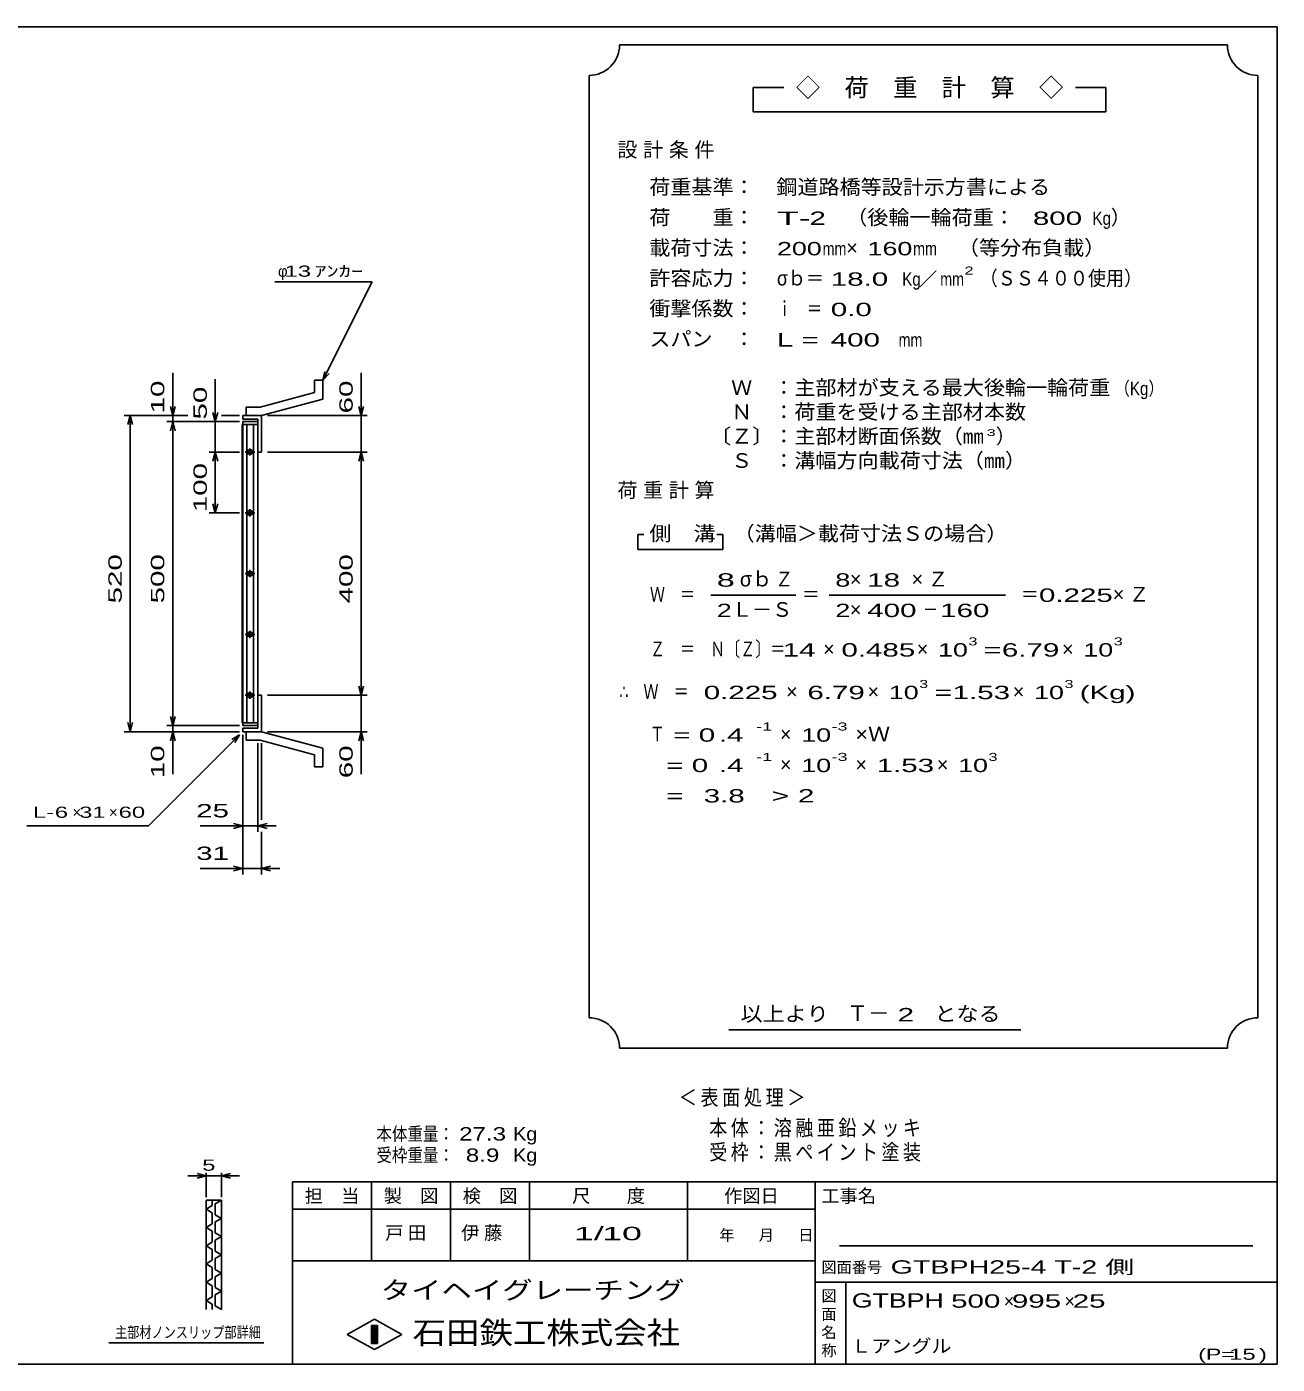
# Model space of a CAD drawing. Units: millimetres, scale not verified. Extents: x -1820 to 1736, y -1282 to 1048.
# Drawn here: x -321 to 1736, y -1152 to 1048 of the extents above; entities that cross this region are included whole.
import ezdxf
from ezdxf.enums import TextEntityAlignment as Align

# ---------------------------------------------------------------- set-up
doc = ezdxf.new("R2010")
doc.units = ezdxf.units.MM
doc.header["$LTSCALE"] = 10
for name, color, linetype, lineweight in [('0_2', 150, 'Continuous', 25), ('16', 3, 'Continuous', 25), ('19', 6, 'Continuous', 25), ('22', 4, 'Continuous', 25), ('24', 2, 'Continuous', 25), ('32', 4, 'Continuous', 25)]:
    doc.layers.add(name, color=color, linetype=linetype, lineweight=lineweight)
doc.styles.add('ベクトル', font='')
doc.styles.get('ベクトル').set_extended_font_data('ベクトル')

msp = doc.modelspace()

# ---------------------------------------------------------------- linework, layer by layer
at = {"layer": '0_2'}
for p, q in [((-1724, 1048.5), (1736, 1048.5)), ((1736, 1048.5), (1736, -1151.5)), ((1736, -851.5), (116, -851.5)), ((116, -851.5), (116, -1151.5)), ((246, -851.5), (246, -981.5)), ((376, -981.5), (376, -851.5)), ((506, -851.5), (506, -981.5)), ((766, -981.5), (766, -851.5)), ((976, -851.5), (976, -1151.5)), ((976, -896.5), (116, -896.5)), ((1696, -956.5), (1016, -956.5)), ((116, -981.5), (976, -981.5)), ((976, -1016.5), (1736, -1016.5)), ((1026, -1151.5), (1026, -1016.5)), ((206, -1102.5), (251, -1077.5)), ((251, -1077.5), (296, -1102.5)), ((246, -1087.5), (256, -1087.5)), ((246, -1117.5), (246, -1087.5)), ((246, -1087.5), (248, -1087.5)), ((248, -1087.5), (248, -1117.5)), ((250, -1117.5), (250, -1087.5)), ((250, -1087.5), (252, -1087.5)), ((252, -1087.5), (252, -1117.5)), ((254, -1117.5), (254, -1087.5)), ((254, -1087.5), (256, -1087.5)), ((256, -1087.5), (256, -1117.5)), ((256, -1087.5), (256, -1117.5)), ((251, -1127.5), (206, -1102.5)), ((256, -1117.5), (246, -1117.5)), ((248, -1117.5), (250, -1117.5)), ((296, -1102.5), (251, -1127.5)), ((252, -1117.5), (254, -1117.5)), ((1736, -1151.5), (-1724, -1151.5))]:
    msp.add_line(p, q, dxfattribs=at)
at = {"layer": '16'}
for p, q in [((59, 399), (34, 399)), ((34, 399), (34, 394.5)), ((59, 394.5), (59, 399)), ((33.3, -96.5), (33.3, 394.5)), ((33.3, 394.5), (34, 394.5)), ((34, 394.5), (59, 394.5)), ((34, 394.5), (34, -96.5)), ((59, 394.5), (34, 394.5)), ((41, 394.5), (41, -96.5)), ((52, -96.5), (52, 394.5)), ((59, -96.5), (59, 394.5)), ((48, 352), (44, 352)), ((46, 355), (46, 343)), ((38, 349), (54, 349)), ((44, 346), (48, 346)), ((38, 249), (54, 249)), ((48, 252), (44, 252)), ((44, 246), (48, 246)), ((46, 255), (46, 243)), ((46, 155), (46, 143)), ((38, 149), (54, 149)), ((48, 152), (44, 152)), ((44, 146), (48, 146)), ((38, 49), (54, 49)), ((48, 52), (44, 52)), ((44, 46), (48, 46)), ((46, 55), (46, 43)), ((38, -51), (54, -51)), ((48, -48), (44, -48)), ((44, -54), (48, -54)), ((46, -45), (46, -57)), ((34, -96.5), (33.3, -96.5)), ((34, -96.5), (59, -96.5)), ((34, -101), (34, -96.5)), ((34, -96.5), (59, -96.5)), ((59, -101), (34, -101)), ((59, -96.5), (59, -101))]:
    msp.add_line(p, q, dxfattribs=at)
for centre, radius, start, end in [((44, 349), 3, 90, 270), ((46, 349), 4, 46.6, 133.4), ((48, 349), 3, 270, 90), ((46, 349), 4, 226.6, 313.4), ((44, 249), 3, 90, 270), ((46, 249), 4, 46.6, 133.4), ((46, 249), 4, 226.6, 313.4), ((48, 249), 3, 270, 90), ((44, 149), 3, 90, 270), ((46, 149), 4, 46.6, 133.4), ((46, 149), 4, 226.6, 313.4), ((48, 149), 3, 270, 90), ((44, 49), 3, 90, 270), ((46, 49), 4, 46.6, 133.4), ((46, 49), 4, 226.6, 313.4), ((48, 49), 3, 270, 90), ((44, -51), 3, 90, 270), ((46, -51), 4, 46.6, 133.4), ((46, -51), 4, 226.6, 313.4), ((48, -51), 3, 270, 90)]:
    msp.add_arc(centre, radius, start, end, dxfattribs=at)
at = {"layer": '19'}
for p, q in [((152, 467), (166, 467)), ((152, 447), (152, 467)), ((166, 436), (166, 467)), ((152, 447), (63, 423)), ((40, 423), (63, 423)), ((40, 409), (40, 423)), ((65, 409), (166, 436)), ((34, 403), (34, 409)), ((34, 409), (64, 409)), ((59, 403), (34, 403)), ((40, 409), (65, 409)), ((59, 349), (59, 403)), ((64, 409), (65, 408)), ((65, 408), (65, 349)), ((65, 349), (59, 349)), ((65, -51), (59, -51)), ((59, -51), (59, -105)), ((65, -110), (65, -51)), ((34, -105), (34, -111)), ((59, -105), (34, -105)), ((64, -111), (65, -110)), ((34, -111), (64, -111)), ((40, -111), (65, -111)), ((40, -125), (40, -111)), ((40, -125), (63, -125)), ((152, -149), (63, -125)), ((65, -111), (166, -138)), ((152, -169), (152, -149)), ((166, -169), (166, -138)), ((152, -169), (166, -169))]:
    msp.add_line(p, q, dxfattribs=at)
at = {"layer": '22'}
for p, q in [((87, 629), (247, 629)), ((166, 467), (247, 629)), ((-81, 409), (-81, 479)), ((-11, 399), (-11, 469)), ((166, 467), (169, 481.6)), ((166, 467), (176, 478)), ((229, 409), (229, 479)), ((-81, 409), (-85, 424)), ((-81, 409), (-77, 424)), ((229, 409), (225, 424)), ((229, 409), (233, 424)), ((-161, 409), (-56, 409)), ((-155, 394), (-151, 409)), ((-147, 394), (-151, 409)), ((-151, -111), (-151, 409)), ((-91, 409), (-56, 409)), ((-91, 399), (29, 399)), ((-85, 384), (-81, 399)), ((-81, 399), (-81, 409)), ((-77, 384), (-81, 399)), ((-81, -101), (-81, 399)), ((29, 399), (-21, 399)), ((-11, 399), (-15, 414)), ((-7, 414), (-11, 399)), ((-11, 399), (-11, 349)), ((-1, 409), (29, 409)), ((-1, 409), (29, 409)), ((75, 409), (239, 409)), ((229, 349), (229, 409)), ((-21, 349), (29, 349)), ((-15, 334), (-11, 349)), ((-7, 334), (-11, 349)), ((-11, 249), (-11, 349)), ((75, 349), (239, 349)), ((225, 334), (229, 349)), ((233, 334), (229, 349)), ((229, -51), (229, 349)), ((-11, 249), (-15, 264)), ((-11, 249), (-7, 264)), ((-21, 249), (29, 249)), ((229, -51), (225, -36)), ((229, -51), (233, -36)), ((75, -51), (239, -51)), ((229, -111), (229, -51)), ((-81, -101), (-85, -86)), ((-81, -101), (-77, -86)), ((-151, -111), (-155, -96)), ((-151, -111), (-147, -96)), ((-91, -101), (29, -101)), ((-81, -111), (-81, -101)), ((-161, -111), (29, -111)), ((-121, -266), (29, -116)), ((-91, -111), (29, -111)), ((-85, -126), (-81, -111)), ((-77, -126), (-81, -111)), ((-81, -181), (-81, -111)), ((16, -124), (29, -116)), ((21, -129), (29, -116)), ((34, -276), (34, -116)), ((34, -346), (34, -116)), ((59, -276), (59, -130)), ((65, -256), (65, -130)), ((75, -111), (239, -111)), ((225, -126), (229, -111)), ((233, -126), (229, -111)), ((229, -181), (229, -111)), ((34, -266), (19, -262)), ((59, -266), (74, -262)), ((-321, -266), (-121, -266)), ((-36, -266), (34, -266)), ((19, -270), (34, -266)), ((34, -266), (59, -266)), ((74, -270), (59, -266)), ((59, -266), (89, -266)), ((65, -346), (65, -276)), ((-36, -336), (34, -336)), ((34, -336), (19, -332)), ((19, -340), (34, -336)), ((34, -336), (65, -336)), ((65, -336), (80, -332)), ((80, -340), (65, -336)), ((65, -336), (95, -336))]:
    msp.add_line(p, q, dxfattribs=at)
at = {"layer": '24', "color": 4}
for p, q in [((1654, 1018.5), (654, 1018.5)), ((604, 968.5), (604, -581.5)), ((1704, -581.5), (1704, 968.5)), ((924, 948.5), (874, 948.5)), ((874, 948.5), (874, 908.5)), ((1454, 948.5), (1404, 948.5)), ((1454, 908.5), (1454, 948.5)), ((874, 908.5), (1454, 908.5)), ((694, 213.5), (684, 213.5)), ((684, 213.5), (684, 188.5)), ((824, 213.5), (814, 213.5)), ((824, 188.5), (824, 213.5)), ((684, 188.5), (824, 188.5)), ((804, 113.5), (944, 113.5)), ((999, 113.5), (1289, 113.5)), ((834, -601.5), (1314, -601.5)), ((654, -631.5), (1654, -631.5))]:
    msp.add_line(p, q, dxfattribs=at)
for centre, start, end in [((604, 1018.5), 270, 0), ((1704, 1018.5), 180, 270), ((604, -631.5), 0, 90), ((1704, -631.5), 90, 180)]:
    msp.add_arc(centre, 50, start, end, dxfattribs=at)
at = {"layer": '32'}
for p, q in [((-26, -841.5), (-56, -841.5)), ((-26, -841.5), (-41, -837.5)), ((-41, -845.5), (-26, -841.5)), ((-26, -876.5), (-26, -836.5)), ((-26, -841.5), (-1, -841.5)), ((-1, -836.5), (-1, -876.5)), ((-1, -841.5), (14, -837.5)), ((14, -845.5), (-1, -841.5)), ((-1, -841.5), (29, -841.5)), ((-26, -881.5), (-1, -881.5)), ((-26, -1061.5), (-26, -881.5)), ((-16, -890.5), (-26, -896.5)), ((-26, -896.5), (-16, -902.5)), ((-16, -881.5), (-16, -890.5)), ((-1, -881.5), (-11, -887.5)), ((-11, -887.5), (-11, -905.5)), ((-1, -881.5), (-1, -1061.5)), ((-16, -920.5), (-26, -926.5)), ((-16, -902.5), (-16, -920.5)), ((-11, -905.5), (-1, -911.5)), ((-1, -911.5), (-11, -917.5)), ((-11, -917.5), (-11, -935.5)), ((-26, -926.5), (-16, -932.5)), ((-16, -932.5), (-16, -950.5)), ((-11, -935.5), (-1, -941.5)), ((-1, -941.5), (-11, -947.5)), ((-16, -950.5), (-26, -956.5)), ((-26, -956.5), (-16, -962.5)), ((-16, -962.5), (-16, -980.5)), ((-11, -947.5), (-11, -965.5)), ((-11, -965.5), (-1, -971.5)), ((-16, -980.5), (-26, -986.5)), ((-26, -986.5), (-16, -992.5)), ((-1, -971.5), (-11, -977.5)), ((-11, -977.5), (-11, -995.5)), ((-16, -1010.5), (-26, -1016.5)), ((-16, -992.5), (-16, -1010.5)), ((-11, -995.5), (-1, -1001.5)), ((-1, -1001.5), (-11, -1007.5)), ((-11, -1007.5), (-11, -1025.5)), ((-26, -1016.5), (-16, -1022.5)), ((-16, -1022.5), (-16, -1040.5)), ((-11, -1025.5), (-1, -1031.5)), ((-1, -1031.5), (-11, -1037.5)), ((-16, -1040.5), (-26, -1046.5)), ((-26, -1046.5), (-16, -1052.5)), ((-16, -1052.5), (-16, -1061.5)), ((-11, -1037.5), (-11, -1055.5)), ((-11, -1055.5), (-1, -1061.5)), ((69, -1116.5), (-186, -1116.5))]:
    msp.add_line(p, q, dxfattribs=at)

# ---------------------------------------------------------------- texts
at = {"layer": '0_2', "style": 'ベクトル'}
for s, height, p in [('担\u3000当', 21.99, (136, -874.5)), ('製\u3000図', 21.99, (266, -874.5)), ('検\u3000図', 21.99, (396, -874.5)), ('尺\u3000\u3000度', 21.99, (576, -874.5)), ('作図日', 21.99, (826, -874.5)), ('工事名', 21.99, (986, -874.5)), ('年', 18.3, (818, -939)), ('月', 18.3, (883, -939)), ('日', 18.3, (948, -939)), ('図面番号', 18.33, (986, -992)), ('図', 18.3, (986, -1039)), ('面', 18.3, (986, -1069)), ('名', 18.3, (986, -1099)), ('称', 18.3, (986, -1129))]:
    msp.add_text(s, height=height, dxfattribs=at).set_placement(p, align=Align.MIDDLE_LEFT)
at = {"layer": '0_2', "color": 222, "style": 'ベクトル'}
for s, height, width, p in [('タイヘイグレーチング', 29.33, 1.25, (261, -1029.5)), ('石田鉄工株式会社', 36.66, 1.1, (313.5, -1099.5))]:
    msp.add_text(s, height=height, dxfattribs=dict(at, width=width)).set_placement(p, align=Align.MIDDLE_LEFT)
at = {"layer": '22', "color": 2, "style": 'ベクトル'}
for s, height, p in [('φ', 18.3, (92, 646.5)), ('×', 18.3, (-246, -243.5)), ('×', 18.3, (-186, -243.5)), ('×', 22, (1286, -1047.5)), ('×', 22, (1386, -1047.5))]:
    msp.add_text(s, height=height, dxfattribs=at).set_placement(p, align=Align.MIDDLE_LEFT)
for s, height, width, p in [(' 13 ', 18.33, 1.6, (92, 646.5)), ('ｱﾝｶｰ', 18.33, 1.6, (152, 646.5)), ('L-', 18.33, 1.6, (-311, -243.5)), (' 6 ', 18.33, 1.6, (-286, -243.5)), (' 31 ', 18.33, 1.6, (-246, -243.5)), (' 60 ', 18.33, 1.6, (-181, -243.5)), (' 25 ', 21.99, 1.65, (-56, -241)), (' 31 ', 21.99, 1.65, (-56, -311)), ('本体重量：', 21.99, 0.85, (254, -772.5)), (' 27.3', 21.99, 1.35, (379, -772.5)), ('Kg', 21.99, 1.1, (479, -772.5)), ('受枠重量：', 21.99, 0.85, (254, -807.5)), ('  8.9', 21.99, 1.35, (379, -807.5)), ('Kg', 21.99, 1.1, (479, -807.5)), ('1/', 21.99, 2, (579, -936.5)), (' 10 ', 21.99, 2, (609, -936.5)), ('GTBPH25-4 T-2 側                    ', 21.99, 1.6, (1100, -991.5)), ('GTBPH', 23.46, 1.4, (1036, -1046.5)), (' 500 ', 21.99, 1.65, (1186, -1047.5)), (' 995 ', 21.99, 1.65, (1286, -1047.5)), (' 25 ', 21.99, 1.65, (1386, -1047.5)), ('Ｌアングル', 21.99, 1.1, (1035, -1121.5)), ('(P=', 18.33, 1.55, (1606, -1135)), (' 15 ', 18.33, 1.6, (1646, -1135)), (')', 18.3, 1.6, (1706, -1135))]:
    msp.add_text(s, height=height, dxfattribs=dict(at, width=width)).set_placement(p, align=Align.MIDDLE_LEFT)
at = {"layer": '22', "color": 2, "style": 'ベクトル', "width": 1.65}
for s, p in [(' 10 ', (-106, 399)), (' 60 ', (204, 399)), (' 50 ', (-36, 389)), (' 100 ', (-36, 236.5)), (' 520 ', (-176, 86.5)), (' 500 ', (-106, 86.5)), (' 400 ', (204, 86.5)), (' 10 ', (-106, -201)), (' 60 ', (204, -201))]:
    msp.add_text(s, height=21.99, rotation=90, dxfattribs=at).set_placement(p, align=Align.MIDDLE_LEFT)
at = {"layer": '22', "color": 2, "attachment_point": 4, "style": 'ベクトル'}
for s, insert, char_height in [('\\T1.2;\\W0.85;＜表面処理＞', (751.5, -714), 25.66), ('\\T1.19;\\W0.85;本体：溶融亜鉛メッキ', (801.5, -764), 25.66), ('\\T1.19;\\W0.85;受枠：黒ペイント塗装', (801.5, -804), 25.66), ('\\T1.25;戸田\u3000', (268.5, -936.5), 21.99), ('\\T1.25;伊藤\u3000', (393.5, -936.5), 21.99)]:
    msp.add_mtext(s, dxfattribs=dict(at, insert=insert, char_height=char_height))
at = {"layer": '24', "style": 'ベクトル'}
for s, height, p in [('◇\u3000荷\u3000重\u3000計\u3000算\u3000◇', 29.33, (944, 948.5)), ('）', 24.2, (1462, 735)), ('×', 24.2, (1027, 685)), ('／', 22, (1146.5, 633.5)), ('）', 24.2, (1273, 375)), ('σｂ', 24.19, (852, 140)), ('×', 24.2, (1033, 140)), ('Ｌ－Ｓ', 24.19, (839, 90)), ('×', 24.2, (1033, 90)), ('×', 24.2, (989, 25)), ('×', 24.2, (1143, 25)), ('×', 24.2, (1382, 25)), ('×', 24.2, (928, -45)), ('×', 24.2, (1062, -45)), ('×', 24.2, (1301, -45)), ('×', 24.2, (918, -115)), ('×', 24.2, (918, -165)), ('×', 24.2, (1042, -165)), ('×', 24.2, (1176, -165)), ('Ｔ－', 25.66, (1028, -574))]:
    msp.add_text(s, height=height, dxfattribs=at).set_placement(p, align=Align.MIDDLE_LEFT)
for s, height, width, p in [('荷重基準：\u3000', 24.19, 1.05, (703, 785)), ('鋼道路橋等設計示方書による', 24.19, 1.05, (912, 785)), ('荷\u3000\u3000重：\u3000', 24.19, 1.05, (703, 735)), ('（後輪一輪荷重：', 24.19, 1.05, (1027, 735)), ('T-', 21.99, 2, (913, 733.5)), (' 2 ', 21.99, 1.65, (953, 733.5)), ('  800', 21.99, 1.65, (1307, 733.5)), ('Kg', 21.99, 0.85, (1432, 733.5)), ('載荷寸法：\u3000', 24.19, 1.05, (703, 685)), ('200', 21.99, 1.5, (913, 683.5)), ('mm', 21.99, 0.8, (988, 683.5)), ('160', 21.99, 1.5, (1062, 683.5)), ('mm', 21.99, 0.8, (1137, 683.5)), ('\u3000（等分布負載）', 24.19, 1.05, (1176, 685)), ('許容応力：\u3000', 24.19, 1.05, (703, 635)), ('σｂ＝', 24.19, 0.9, (913, 635)), (' 18.0', 21.99, 1.65, (988, 633.5)), ('Kg', 21.99, 0.85, (1119, 633.5)), ('mm', 21.99, 0.8, (1181.5, 633.5)), ('2', 13.2, 1.5, (1221.5, 647.5)), ('（ＳＳ４００使用）', 24.19, 0.9, (1246.5, 635)), ('衝撃係数：\u3000', 24.19, 1.05, (703, 585)), ('ｉ\u3000＝', 24.19, 0.75, (913, 585)), (' 0.0', 21.99, 1.65, (988, 583.5)), ('スパン\u3000：\u3000', 24.19, 1.05, (703, 535)), ('L =', 21.99, 1.65, (913, 533.5)), (' 400 ', 21.99, 1.65, (988, 533.5)), ('mm', 21.99, 0.8, (1113, 533.5)), ('\u3000Ｗ\u3000：主部材が支える最大後輪一輪荷重', 24.19, 1.05, (803, 455)), ('（Kg）', 21.99, 0.85, (1468, 453.5)), ('\u3000Ｎ\u3000：荷重を受ける主部材本数', 24.19, 1.05, (803, 415)), ('〔Ｚ〕：主部材断面係数（㎜', 24.19, 1.05, (803, 375)), ('3', 11, 1.8, (1258, 381)), ('\u3000Ｓ\u3000：溝幅方向載荷寸法（㎜）', 24.19, 1.05, (803, 335)), ('側\u3000溝', 24.19, 1.1, (703, 215)), ('\u3000（溝幅＞載荷寸法Ｓの場合）', 24.19, 1.05, (807, 215)), ('8', 22, 1.8, (814, 138.5)), ('Ｚ', 24.2, 0.9, (910, 140)), ('8', 22, 1.5, (1009, 138.5)), (' 18 ', 21.99, 1.65, (1048, 138.5)), ('Ｗ\u3000＝', 24.19, 0.75, (704, 115)), ('＝', 24.2, 0.9, (954, 115)), ('＝', 24.2, 0.9, (1314, 115)), ('0.225', 21.99, 1.65, (1344, 113.5)), ('2', 22, 1.5, (814, 88.5)), ('2', 22, 1.5, (1009, 88.5)), (' 400 ', 21.99, 1.65, (1048, 88.5)), ('－', 24.2, 0.75, (1153, 90)), (' 160 ', 21.99, 1.65, (1168, 88.5)), ('3', 13.2, 1.5, (1228, 37.5)), ('3', 13.2, 1.5, (1467, 37.5)), ('Ｚ\u3000＝\u3000Ｎ〔Ｚ〕＝', 24.19, 0.75, (704, 25)), (' 14 ', 21.99, 1.65, (909, 23.5)), ('0.485', 21.99, 1.65, (1019, 23.5)), ('10', 21.99, 1.5, (1178, 23.5)), ('=', 22, 1.7, (1253, 23.5)), ('6.79', 21.99, 1.65, (1283, 23.5)), ('10', 21.99, 1.5, (1417, 23.5)), ('∴\u3000Ｗ\u3000＝', 24.19, 0.75, (654, -45)), (' 0.225', 21.99, 1.65, (779, -46.5)), ('6.79', 21.99, 1.65, (963, -46.5)), ('10', 21.99, 1.5, (1097, -46.5)), ('3', 13.2, 1.5, (1147, -32.5)), ('=', 22, 1.7, (1172, -46.5)), ('1.53', 21.99, 1.65, (1202, -46.5)), ('10', 21.99, 1.5, (1336, -46.5)), ('3', 13.2, 1.5, (1386, -32.5)), ('(Kg)', 21.99, 1.65, (1411, -46.5)), ('Ｔ', 24.2, 0.75, (704, -115)), (' = 0', 21.99, 1.65, (729, -116.5)), (' .4 ', 21.99, 1.65, (804, -116.5)), ('-1', 13.2, 1.65, (879, -102.5)), ('10', 21.99, 1.5, (953, -116.5)), ('-3', 13.2, 1.65, (1003, -102.5)), ('×Ｗ', 24.19, 1.1, (1042, -115)), ('-1', 13.2, 1.65, (879, -152.5)), ('-3', 13.2, 1.65, (1003, -152.5)), ('3', 13.2, 1.5, (1261, -152.5)), ('  = 0', 21.99, 1.65, (704, -166.5)), (' .4 ', 21.99, 1.65, (804, -166.5)), ('10', 21.99, 1.5, (953, -166.5)), ('1.53', 21.99, 1.65, (1077, -166.5)), ('10', 21.99, 1.5, (1211, -166.5)), ('  =', 21.99, 1.65, (704, -216.5)), (' 3.8', 21.99, 1.65, (779, -216.5)), ('>', 22, 1.7, (904, -216.5)), (' 2 ', 21.99, 1.65, (934, -216.5)), ('以上より\u3000', 24.19, 1.1, (853, -575)), (' 2 ', 21.99, 1.65, (1098, -576.5)), ('となる', 24.19, 1.1, (1172, -575))]:
    msp.add_text(s, height=height, dxfattribs=dict(at, width=width)).set_placement(p, align=Align.MIDDLE_LEFT)
at = {"layer": '24', "char_height": 24.19, "attachment_point": 4, "style": 'ベクトル'}
for s, insert in [('\\T1.28;設計条件', (650.5, 845)), ('\\T1.28;荷重計算', (650.5, 285)), ('\\T1.42;×Ｚ', (1134.5, 140)), ('\\T1.42;×Ｚ', (1465.5, 115))]:
    msp.add_mtext(s, dxfattribs=dict(at, insert=insert))
at = {"layer": '32', "color": 2, "style": 'ベクトル'}
for s, width, p in [(' 5 ', 1.6, (-43.5, -824)), ('主部材ノンスリップ部詳細', 0.8, (-176, -1099))]:
    msp.add_text(s, height=18.33, dxfattribs=dict(at, width=width)).set_placement(p, align=Align.MIDDLE_LEFT)

doc.saveas('drawing.dxf')
